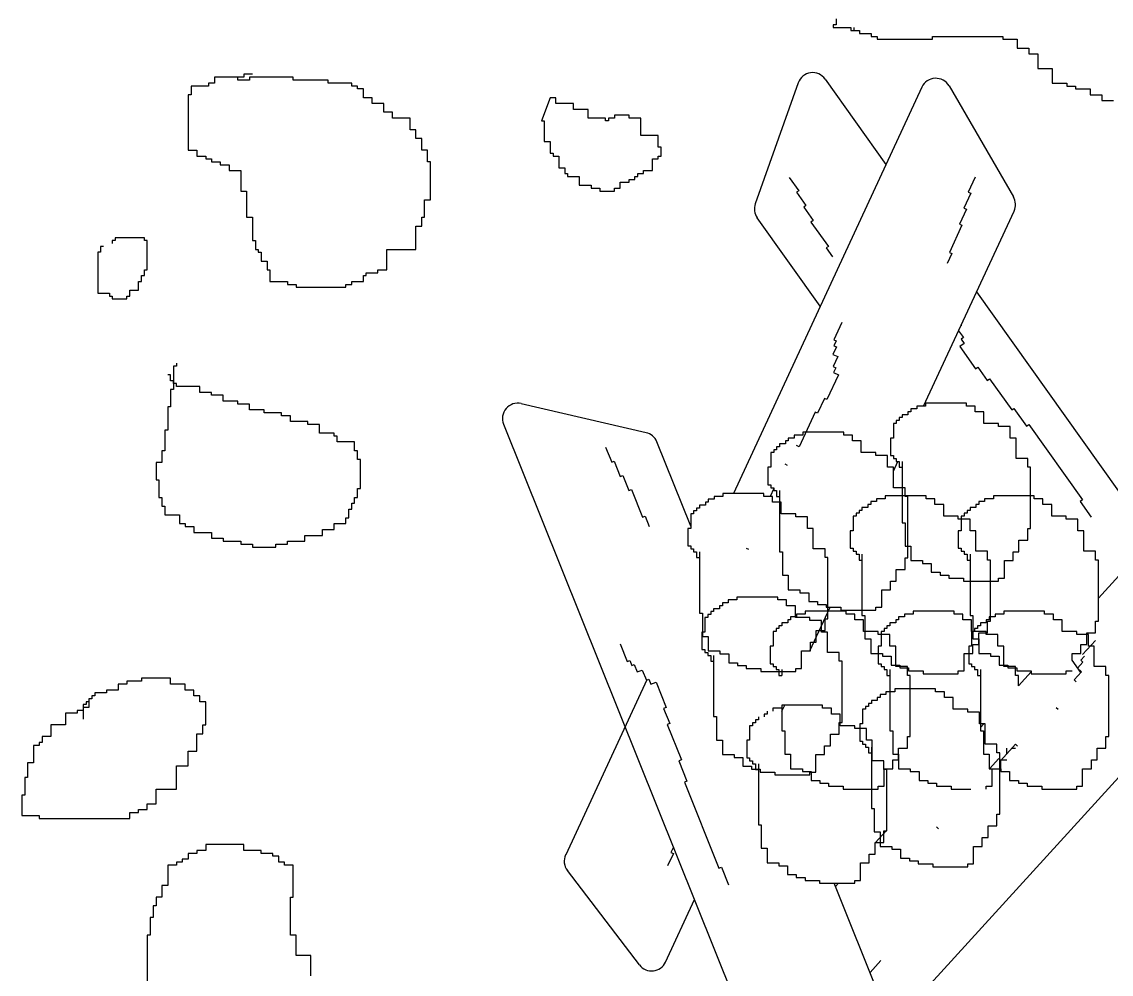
# Model space of a CAD drawing. Header units: millimetres. Extents: x 147955 to 203420, y 211875 to 264111.
# Drawn here: x 155832 to 157500, y 257055 to 258513 of the extents above; entities that cross this region are included whole.
import ezdxf

# ---------------------------------------------------------------- set-up
doc = ezdxf.new("R2010")
doc.units = ezdxf.units.MM

# ---------------------------------------------------------------- blocks, each defined once
blk = doc.blocks.new('Campfire')
for p, q in [((-80.1, 234.7), (-80.1, 225.3)), ((-80.1, 225.3), (-84.8, 225.3)), ((-84.8, 225.3), (-84.8, 220.6)), ((-84.8, 220.6), (-56.6, 220.6)), ((-56.6, 220.6), (-56.6, 215.9)), ((-56.6, 215.9), (-42.5, 215.9)), ((-51.9, 220.6), (-51.9, 215.9)), ((-51.9, 215.9), (-42.5, 215.9)), ((-42.5, 215.9), (-42.5, 211.2)), ((-42.5, 215.9), (-42.5, 211.2)), ((-42.5, 211.2), (-23.7, 211.2)), ((-42.5, 211.2), (-37.8, 211.2)), ((-23.7, 211.2), (-23.7, 206.5)), ((-23.7, 206.5), (-14.3, 206.5)), ((-14.3, 206.5), (-14.3, 201.8)), ((-14.3, 201.8), (75, 201.8)), ((75, 201.8), (75, 206.5)), ((75, 206.5), (187.9, 206.5)), ((187.9, 206.5), (187.9, 201.8)), ((187.9, 201.8), (211.4, 201.8)), ((211.4, 201.8), (211.4, 187.7)), ((211.4, 187.7), (230.2, 187.7)), ((230.2, 187.7), (230.2, 178.3)), ((230.2, 178.3), (244.3, 178.3)), ((244.3, 178.3), (244.3, 154.8)), ((-1034.3, 140.7), (-1081.4, 140.7)), ((-1081.4, 140.7), (-1081.4, 131.3)), ((-1043.8, 140.7), (-1053.2, 140.7)), ((-1043.8, 136), (-1043.8, 140.7)), ((-1020.2, 145.4), (-1034.3, 145.4)), ((-1034.3, 145.4), (-1034.3, 140.7)), ((-954.4, 140.7), (-1024.9, 140.7)), ((-1024.9, 140.7), (-1024.9, 136)), ((-954.4, 136), (-954.4, 140.7)), ((244.3, 154.8), (267.8, 154.8)), ((267.8, 154.8), (267.8, 131.3)), ((-1090.8, 126.6), (-1119, 126.6)), ((-1119, 126.6), (-1119, 112.5)), ((-1081.4, 131.3), (-1090.8, 131.3)), ((-1090.8, 131.3), (-1090.8, 126.6)), ((-1024.9, 136), (-1043.8, 136)), ((-898, 136), (-954.4, 136)), ((-898, 131.3), (-898, 136)), ((-860.4, 131.3), (-898, 131.3)), ((-860.4, 126.6), (-860.4, 131.3)), ((-851, 126.6), (-860.4, 126.6)), ((-851, 121.9), (-851, 126.6)), ((57.9, 124.7), (-245.7, -529.4)), ((-141.3, 131.7), (-210.5, -62.9)), ((-98.1, 137.8), (0, 0)), ((101.5, 126.7), (205.2, -52)), ((267.8, 131.3), (291.3, 131.3)), ((291.3, 131.3), (291.3, 126.6)), ((291.3, 126.6), (305.4, 126.6)), ((305.4, 126.6), (305.4, 121.9)), ((-1119, 112.5), (-1123.7, 112.5)), ((-1123.7, 112.5), (-1123.7, 23.3)), ((-841.6, 121.9), (-851, 121.9)), ((-841.6, 107.8), (-841.6, 121.9)), ((-827.5, 107.8), (-841.6, 107.8)), ((-827.5, 98.4), (-827.5, 107.8)), ((-540.8, 107.8), (-554.9, 70.3)), ((-531.4, 107.8), (-540.8, 107.8)), ((-531.4, 98.4), (-531.4, 107.8)), ((305.4, 121.9), (328.9, 121.9)), ((328.9, 121.9), (328.9, 112.5)), ((328.9, 112.5), (347.7, 112.5)), ((347.7, 112.5), (347.7, 103.1)), ((-808.7, 98.4), (-827.5, 98.4)), ((-808.7, 84.3), (-808.7, 98.4)), ((-503.2, 98.4), (-531.4, 98.4)), ((-503.2, 89), (-503.2, 98.4)), ((-479.7, 89), (-503.2, 89)), ((-479.7, 75), (-479.7, 89)), ((347.7, 103.1), (366.5, 103.1)), ((-794.6, 84.3), (-808.7, 84.3)), ((-794.6, 75), (-794.6, 84.3)), ((-766.4, 75), (-794.6, 75)), ((-766.4, 56.2), (-766.4, 75)), ((-554.9, 70.3), (-550.2, 70.3)), ((-550.2, 70.3), (-550.2, 37.4)), ((-451.5, 75), (-479.7, 75)), ((-451.5, 70.3), (-451.5, 75)), ((-446.8, 70.3), (-451.5, 70.3)), ((-437.4, 75), (-446.8, 75)), ((-446.8, 75), (-446.8, 70.3)), ((-413.8, 79.7), (-437.4, 79.7)), ((-437.4, 79.7), (-437.4, 75)), ((-413.8, 75), (-413.8, 79.7)), ((-395, 75), (-413.8, 75)), ((-395, 46.8), (-395, 75)), ((-757, 56.2), (-766.4, 56.2)), ((-757, 42.1), (-757, 56.2)), ((-747.6, 42.1), (-757, 42.1)), ((-747.6, 23.3), (-747.6, 42.1)), ((-550.2, 37.4), (-540.8, 37.4)), ((-540.8, 37.4), (-540.8, 18.6)), ((-366.8, 46.8), (-395, 46.8)), ((-366.8, 28), (-366.8, 46.8)), ((-1123.7, 23.3), (-1109.6, 23.3)), ((-1109.6, 23.3), (-1109.6, 13.9)), ((-738.2, 23.3), (-747.6, 23.3)), ((-738.2, 4.5), (-738.2, 23.3)), ((-540.8, 18.6), (-536.1, 18.6)), ((-536.1, 18.6), (-536.1, 13.9)), ((-362.1, 28), (-366.8, 28)), ((-362.1, 13.9), (-362.1, 28)), ((-1109.6, 13.9), (-1095.5, 13.9)), ((-1095.5, 13.9), (-1095.5, 9.2)), ((-1095.5, 9.2), (-1086.1, 9.2)), ((-1086.1, 9.2), (-1086.1, 4.5)), ((-1086.1, 4.5), (-1072, 4.5)), ((-1072, 4.5), (-1072, -0.2)), ((-733.5, 4.5), (-738.2, 4.5)), ((-733.5, -56.6), (-733.5, 4.5)), ((-536.1, 13.9), (-526.7, 13.9)), ((-526.7, 13.9), (-526.7, -4.9)), ((-376.2, -9.6), (-376.2, 9.2)), ((-376.2, 9.2), (-366.8, 9.2)), ((-366.8, 9.2), (-366.8, 13.9)), ((-366.8, 13.9), (-362.1, 13.9)), ((-1072, -0.2), (-1057.9, -0.2)), ((-1057.9, -0.2), (-1057.9, -9.6)), ((-1057.9, -9.6), (-1039, -9.6)), ((-1039, -9.6), (-1039, -42.5)), ((-526.7, -4.9), (-517.3, -4.9)), ((-517.3, -4.9), (-517.3, -14.3)), ((-517.3, -14.3), (-512.6, -14.3)), ((-512.6, -14.3), (-512.6, -19)), ((-399.7, -19), (-399.7, -14.3)), ((-399.7, -14.3), (-390.3, -14.3)), ((-390.3, -14.3), (-390.3, -9.6)), ((-390.3, -9.6), (-376.2, -9.6)), ((-512.6, -19), (-493.8, -19)), ((-493.8, -19), (-493.8, -33.1)), ((-493.8, -33.1), (-475, -33.1)), ((-475, -33.1), (-475, -37.8)), ((-428, -37.8), (-428, -28.4)), ((-428, -28.4), (-413.8, -28.4)), ((-413.8, -28.4), (-413.8, -23.7)), ((-413.8, -23.7), (-404.4, -23.7)), ((-404.4, -23.7), (-404.4, -19)), ((-404.4, -19), (-399.7, -19)), ((-155.8, -20.5), (-140.6, -42)), ((143.6, -20.3), (132.6, -44.2)), ((-1039, -42.5), (-1029.6, -42.5)), ((-1029.6, -42.5), (-1029.6, -84.8)), ((-475, -37.8), (-460.9, -37.8)), ((-460.9, -37.8), (-460.9, -42.5)), ((-460.9, -42.5), (-437.4, -42.5)), ((-437.4, -42.5), (-437.4, -37.8)), ((-437.4, -37.8), (-428, -37.8)), ((-140.6, -42), (-144.1, -44.5)), ((-144.1, -44.5), (-128.9, -65.9)), ((136.5, -46), (125.5, -69.9)), ((132.6, -44.2), (136.5, -46)), ((-742.9, -84.8), (-742.9, -56.6)), ((-742.9, -56.6), (-733.5, -56.6)), ((-128.9, -65.9), (-132.5, -68.5)), ((-132.5, -68.5), (-117.2, -89.9)), ((125.5, -69.9), (129.4, -71.7)), ((-1029.6, -84.8), (-1020.2, -84.8)), ((-1020.2, -84.8), (-1020.2, -122.3)), ((-747.6, -98.9), (-747.6, -84.8)), ((-747.6, -84.8), (-742.9, -84.8)), ((-105.8, -228.1), (-207.4, -85.4)), ((60.6, -388.6), (206.2, -74.7)), ((129.4, -71.7), (118.4, -95.6)), ((-757, -136.4), (-757, -98.9)), ((-757, -98.9), (-747.6, -98.9)), ((-117.2, -89.9), (-120.8, -92.4)), ((-120.8, -92.4), (-92.8, -131.7)), ((122.3, -97.4), (102.1, -141.2)), ((118.4, -95.6), (122.3, -97.4)), ((-1241.2, -122.3), (-1245.9, -122.3)), ((-1245.9, -122.3), (-1245.9, -127)), ((-1194.2, -117.6), (-1241.2, -117.6)), ((-1241.2, -117.6), (-1241.2, -122.3)), ((-1194.2, -122.3), (-1194.2, -117.6)), ((-1189.5, -122.3), (-1194.2, -122.3)), ((-1189.5, -169.3), (-1189.5, -122.3)), ((-1020.2, -122.3), (-1015.5, -122.3)), ((-1015.5, -122.3), (-1015.5, -136.4)), ((-1260, -131.7), (-1264.7, -131.7)), ((-1264.7, -131.7), (-1264.7, -141.1)), ((-1015.5, -136.4), (-1010.8, -136.4)), ((-1010.8, -136.4), (-1010.8, -141.1)), ((-804, -169.3), (-804, -136.4)), ((-804, -136.4), (-757, -136.4)), ((-92.8, -131.7), (-96.4, -134.2)), ((-96.4, -134.2), (-86.2, -148.5)), ((-1264.7, -141.1), (-1269.4, -141.1)), ((-1269.4, -141.1), (-1269.4, -206.9)), ((-1010.8, -141.1), (-1006.1, -141.1)), ((-1006.1, -141.1), (-1006.1, -155.2)), ((-1006.1, -155.2), (-996.7, -155.2)), ((-996.7, -155.2), (-996.7, -169.3)), ((106, -143), (98.6, -158.9)), ((102.1, -141.2), (106, -143)), ((-1194.2, -178.7), (-1194.2, -169.3)), ((-1194.2, -169.3), (-1189.5, -169.3)), ((-996.7, -169.3), (-992, -169.3)), ((-992, -169.3), (-992, -188.1)), ((-836.9, -178.7), (-836.9, -174)), ((-836.9, -174), (-818.1, -174)), ((-818.1, -174), (-818.1, -169.3)), ((-818.1, -169.3), (-804, -169.3)), ((-1203.6, -202.2), (-1203.6, -188.1)), ((-1203.6, -188.1), (-1198.9, -188.1)), ((-1198.9, -188.1), (-1198.9, -178.7)), ((-1198.9, -178.7), (-1194.2, -178.7)), ((-992, -188.1), (-963.8, -188.1)), ((-963.8, -188.1), (-963.8, -192.8)), ((-963.8, -192.8), (-949.7, -192.8)), ((-949.7, -192.8), (-949.7, -197.5)), ((-869.8, -197.5), (-869.8, -192.8)), ((-869.8, -192.8), (-860.4, -192.8)), ((-860.4, -192.8), (-860.4, -188.1)), ((-860.4, -188.1), (-841.6, -188.1)), ((-841.6, -188.1), (-841.6, -178.7)), ((-841.6, -178.7), (-836.9, -178.7)), ((-1269.4, -206.9), (-1250.6, -206.9)), ((-1250.6, -206.9), (-1250.6, -211.6)), ((-1217.7, -211.6), (-1217.7, -202.2)), ((-1217.7, -202.2), (-1203.6, -202.2)), ((-949.7, -197.5), (-869.8, -197.5)), ((145.8, -204.8), (429, -602.5)), ((-1250.6, -211.6), (-1245.9, -211.6)), ((-1245.9, -211.6), (-1245.9, -216.3)), ((-1245.9, -216.3), (-1222.4, -216.3)), ((-1222.4, -216.3), (-1222.4, -211.6)), ((-1222.4, -211.6), (-1217.7, -211.6)), ((-71.2, -254), (-84.1, -281.9)), ((121.6, -258.9), (120.3, -259.7)), ((121.1, -258.2), (121.6, -258.9)), ((116.8, -267.3), (124.6, -278.2)), ((124.6, -278.2), (121, -280.8)), ((-79.9, -293.5), (-85.4, -305.4)), ((-84.1, -281.9), (-80.2, -283.7)), ((-80.2, -283.7), (-83.9, -291.7)), ((-83.9, -291.7), (-79.9, -293.5)), ((126.1, -287.9), (119, -293)), ((119, -293), (144.4, -328.7)), ((121, -280.8), (126.1, -287.9)), ((-85.4, -305.4), (-77.5, -309.1)), ((-77.5, -309.1), (-84.8, -325)), ((-1142.5, -324.3), (-1147.2, -324.3)), ((-1147.2, -324.3), (-1147.2, -361.9)), ((-1142.5, -319.6), (-1142.5, -324.3)), ((-84.8, -325), (-80.9, -326.9)), ((-80.9, -326.9), (-84.5, -334.8)), ((144.4, -328.7), (148, -326.2)), ((148, -326.2), (163.2, -347.6)), ((-1151.9, -338.4), (-1156.6, -338.4)), ((-1151.9, -347.8), (-1151.9, -338.4)), ((-1147.2, -347.8), (-1151.9, -347.8)), ((-1147.2, -352.5), (-1147.2, -347.8)), ((-76.6, -338.5), (-95, -378.3)), ((-84.5, -334.8), (-76.6, -338.5)), ((163.2, -347.6), (166.8, -345)), ((166.8, -345), (202.4, -395)), ((-1147.2, -361.9), (-1151.9, -361.9)), ((-1151.9, -361.9), (-1151.9, -390.1)), ((-1142.5, -352.5), (-1147.2, -352.5)), ((-1142.5, -357.2), (-1142.5, -352.5)), ((-1104.9, -357.2), (-1142.5, -357.2)), ((-1104.9, -366.6), (-1104.9, -357.2)), ((-1086.1, -366.6), (-1104.9, -366.6)), ((-1086.1, -371.3), (-1086.1, -366.6)), ((-1067.3, -371.3), (-1086.1, -371.3)), ((-1067.3, -380.7), (-1067.3, -371.3)), ((-1043.8, -380.7), (-1067.3, -380.7)), ((-1043.8, -385.4), (-1043.8, -380.7)), ((-1024.9, -385.4), (-1043.8, -385.4)), ((-1024.9, -394.8), (-1024.9, -385.4)), ((-587.5, -384.7), (-386.2, -431.5)), ((-99, -376.4), (-110.1, -400.3)), ((-95, -378.3), (-99, -376.4)), ((129.5, -383.9), (63.6, -383.9)), ((63.6, -383.9), (63.6, -388.6)), ((129.5, -388.6), (129.5, -383.9)), ((-1151.9, -390.1), (-1156.6, -390.1)), ((-1156.6, -390.1), (-1156.6, -427.7)), ((-1001.4, -394.8), (-1024.9, -394.8)), ((-1001.4, -399.5), (-1001.4, -394.8)), ((-973.2, -399.5), (-1001.4, -399.5)), ((-973.2, -404.2), (-973.2, -399.5)), ((-114.1, -398.4), (-139.9, -454.1)), ((-110.1, -400.3), (-114.1, -398.4)), ((35.4, -402.6), (26, -402.6)), ((26, -402.6), (26, -407.3)), ((40.1, -397.9), (35.4, -397.9)), ((35.4, -397.9), (35.4, -402.6)), ((49.5, -393.2), (40.1, -393.2)), ((40.1, -393.2), (40.1, -397.9)), ((63.6, -388.6), (49.5, -388.6)), ((49.5, -388.6), (49.5, -393.2)), ((143.6, -388.6), (129.5, -388.6)), ((143.6, -397.9), (143.6, -388.6)), ((157.7, -397.9), (143.6, -397.9)), ((157.7, -416.7), (157.7, -397.9)), ((202.4, -395), (206, -392.5)), ((206, -392.5), (226.3, -421)), ((-959.1, -404.2), (-973.2, -404.2)), ((-959.1, -413.6), (-959.1, -404.2)), ((-930.9, -413.6), (-959.1, -413.6)), ((-930.9, -418.3), (-930.9, -413.6)), ((-912.1, -418.3), (-930.9, -418.3)), ((-912.1, -432.4), (-912.1, -418.3)), ((-615.9, -417.9), (-107.9, -1682.3)), ((16.6, -416.7), (11.9, -416.7)), ((11.9, -416.7), (11.9, -440.2)), ((21.3, -412), (16.6, -412)), ((16.6, -412), (16.6, -416.7)), ((26, -407.3), (21.3, -407.3)), ((21.3, -407.3), (21.3, -412)), ((181.2, -416.7), (157.7, -416.7)), ((181.2, -421.4), (181.2, -416.7)), ((226.3, -421), (229.9, -418.5)), ((229.9, -418.5), (316.3, -539.9)), ((-1156.6, -427.7), (-1161.3, -427.7)), ((-1161.3, -427.7), (-1161.3, -460.6)), ((-888.6, -432.4), (-912.1, -432.4)), ((-888.6, -437.1), (-888.6, -432.4)), ((-883.9, -437.1), (-888.6, -437.1)), ((-883.9, -446.5), (-883.9, -437.1)), ((-133.8, -435.5), (-147.9, -435.5)), ((-147.9, -435.5), (-147.9, -440.2)), ((-68, -430.8), (-133.8, -430.8)), ((-133.8, -430.8), (-133.8, -435.5)), ((-68, -435.5), (-68, -430.8)), ((-53.9, -435.5), (-68, -435.5)), ((-53.9, -444.9), (-53.9, -435.5)), ((200, -421.4), (181.2, -421.4)), ((200, -440.2), (200, -421.4)), ((-855.7, -446.5), (-883.9, -446.5)), ((-855.7, -460.6), (-855.7, -446.5)), ((-451.5, -454.7), (-441.7, -479.1)), ((-314.4, -582.1), (-369, -446.3)), ((-171.4, -454.3), (-176.1, -454.3)), ((-176.1, -454.3), (-176.1, -459)), ((-162, -449.6), (-171.4, -449.6)), ((-171.4, -449.6), (-171.4, -454.3)), ((-157.3, -444.9), (-162, -444.9)), ((-162, -444.9), (-162, -449.6)), ((-147.9, -440.2), (-157.3, -440.2)), ((-157.3, -440.2), (-157.3, -444.9)), ((-139.9, -454.1), (-143.9, -452.3)), ((-39.8, -444.9), (-53.9, -444.9)), ((-39.8, -463.7), (-39.8, -444.9)), ((11.9, -440.2), (7.2, -440.2)), ((7.2, -440.2), (7.2, -468.4)), ((209.4, -440.2), (200, -440.2)), ((209.4, -473.1), (209.4, -440.2)), ((574.1, -443.4), (342.1, -697.7)), ((-1161.3, -460.6), (-1166, -460.6)), ((-1166, -460.6), (-1166, -479.4)), ((-851, -460.6), (-855.7, -460.6)), ((-851, -474.7), (-851, -460.6)), ((-180.8, -463.7), (-185.5, -463.7)), ((-185.5, -463.7), (-185.5, -487.2)), ((-176.1, -459), (-180.8, -459)), ((-180.8, -459), (-180.8, -463.7)), ((-16.3, -463.7), (-39.8, -463.7)), ((-16.3, -468.4), (-16.3, -463.7)), ((2.5, -468.4), (-16.3, -468.4)), ((2.5, -487.2), (2.5, -468.4)), ((7.2, -468.4), (11.9, -468.4)), ((11.9, -468.4), (11.9, -473.1)), ((11.9, -473.1), (16.6, -473.1)), ((16.6, -473.1), (16.6, -477.8)), ((228.2, -473.1), (209.4, -473.1)), ((228.2, -487.2), (228.2, -473.1)), ((-1166, -479.4), (-1175.4, -479.4)), ((-1175.4, -479.4), (-1175.4, -507.5)), ((-846.3, -474.7), (-851, -474.7)), ((-846.3, -521.6), (-846.3, -474.7)), ((-441.7, -479.1), (-437.6, -477.4)), ((-437.6, -477.4), (-427.8, -501.9)), ((-185.5, -487.2), (-190.2, -487.2)), ((-190.2, -487.2), (-190.2, -515.4)), ((-158.6, -484.1), (-162.6, -482.2)), ((11.9, -487.2), (2.5, -487.2)), ((11.9, -493.3), (19.1, -477.8)), ((11.9, -520.1), (11.9, -487.2)), ((16.6, -477.8), (21.3, -477.8)), ((21.3, -477.8), (21.3, -487.2)), ((21.3, -487.2), (26, -487.2)), ((26, -477.8), (26, -576.5)), ((232.9, -487.2), (228.2, -487.2)), ((232.9, -585.8), (232.9, -487.2)), ((-1175.4, -507.5), (-1170.7, -507.5)), ((-1170.7, -507.5), (-1170.7, -535.7)), ((-427.8, -501.9), (-423.7, -500.2)), ((-423.7, -500.2), (-413.9, -524.6)), ((-851, -535.7), (-851, -521.6)), ((-851, -521.6), (-846.3, -521.6)), ((-413.9, -524.6), (-409.8, -523)), ((-409.8, -523), (-391.9, -567.7)), ((-190.2, -515.4), (-185.5, -515.4)), ((-180.8, -521.4), (-186.7, -534.1)), ((-185.5, -515.4), (-185.5, -520.1)), ((-185.5, -520.1), (-180.8, -520.1)), ((-180.8, -520.1), (-180.8, -524.8)), ((-180.8, -524.8), (-176.1, -524.8)), ((-176.1, -524.8), (-176.1, -534.2)), ((-171.4, -524.8), (-171.4, -623.4)), ((30.7, -520.1), (11.9, -520.1)), ((30.7, -534.2), (30.7, -520.1)), ((-1170.7, -535.7), (-1166, -535.7)), ((-1166, -535.7), (-1166, -549.8)), ((-855.7, -545.1), (-855.7, -535.7)), ((-855.7, -535.7), (-851, -535.7)), ((-286.2, -543.4), (-290.9, -543.4)), ((-290.9, -543.4), (-290.9, -548.1)), ((-276.8, -538.8), (-286.2, -538.8)), ((-286.2, -538.8), (-286.2, -543.4)), ((-262.7, -534.1), (-276.8, -534.1)), ((-276.8, -534.1), (-276.8, -538.8)), ((-196.9, -529.4), (-262.7, -529.4)), ((-262.7, -529.4), (-262.7, -534.1)), ((-196.9, -534.1), (-196.9, -529.4)), ((-182.8, -534.1), (-196.9, -534.1)), ((-182.8, -543.4), (-182.8, -534.1)), ((-168.7, -543.4), (-182.8, -543.4)), ((-176.1, -534.2), (-171.4, -534.2)), ((-168.7, -562.2), (-168.7, -543.4)), ((-15.2, -542.5), (-24.6, -542.5)), ((-24.6, -542.5), (-24.6, -547.2)), ((-1.1, -537.8), (-15.2, -537.8)), ((-15.2, -537.8), (-15.2, -542.5)), ((64.7, -533.1), (-1.1, -533.1)), ((-1.1, -533.1), (-1.1, -537.8)), ((35.4, -534.2), (30.7, -534.2)), ((35.4, -632.8), (35.4, -534.2)), ((64.7, -537.8), (64.7, -533.1)), ((78.8, -537.8), (64.7, -537.8)), ((78.8, -547.2), (78.8, -537.8)), ((158.8, -542.5), (149.4, -542.5)), ((149.4, -542.5), (149.4, -547.2)), ((172.9, -537.8), (158.8, -537.8)), ((158.8, -537.8), (158.8, -542.5)), ((238.7, -533.1), (172.9, -533.1)), ((172.9, -533.1), (172.9, -537.8)), ((238.7, -537.8), (238.7, -533.1)), ((252.8, -537.8), (238.7, -537.8)), ((252.8, -547.2), (252.8, -537.8)), ((316.3, -539.9), (312.7, -542.4)), ((312.7, -542.4), (330.5, -567.4)), ((-1166, -549.8), (-1161.3, -549.8)), ((-1161.3, -549.8), (-1161.3, -563.9)), ((-865.1, -568.6), (-865.1, -554.5)), ((-865.1, -554.5), (-860.4, -554.5)), ((-860.4, -554.5), (-860.4, -545.1)), ((-860.4, -545.1), (-855.7, -545.1)), ((-305, -557.5), (-309.7, -557.5)), ((-309.7, -557.5), (-309.7, -562.2)), ((-300.3, -552.8), (-305, -552.8)), ((-305, -552.8), (-305, -557.5)), ((-290.9, -548.1), (-300.3, -548.1)), ((-300.3, -548.1), (-300.3, -552.8)), ((-43.4, -561.3), (-48.1, -561.3)), ((-48.1, -561.3), (-48.1, -566)), ((-38.7, -556.6), (-43.4, -556.6)), ((-43.4, -556.6), (-43.4, -561.3)), ((-29.3, -551.9), (-38.7, -551.9)), ((-38.7, -551.9), (-38.7, -556.6)), ((-24.6, -547.2), (-29.3, -547.2)), ((-29.3, -547.2), (-29.3, -551.9)), ((92.9, -547.2), (78.8, -547.2)), ((92.9, -566), (92.9, -547.2)), ((130.6, -561.3), (125.9, -561.3)), ((125.9, -561.3), (125.9, -566)), ((135.3, -556.6), (130.6, -556.6)), ((130.6, -556.6), (130.6, -561.3)), ((144.7, -551.9), (135.3, -551.9)), ((135.3, -551.9), (135.3, -556.6)), ((149.4, -547.2), (144.7, -547.2)), ((144.7, -547.2), (144.7, -551.9)), ((266.9, -547.2), (252.8, -547.2)), ((266.9, -566), (266.9, -547.2)), ((-1161.3, -563.9), (-1137.8, -563.9)), ((-1137.8, -563.9), (-1137.8, -578)), ((-1137.8, -578), (-1128.4, -578)), ((-1128.4, -578), (-1128.4, -582.7)), ((-888.6, -587.4), (-888.6, -578)), ((-888.6, -578), (-869.8, -578)), ((-869.8, -578), (-869.8, -568.6)), ((-869.8, -568.6), (-865.1, -568.6)), ((-391.9, -567.7), (-387.8, -566.1)), ((-387.8, -566.1), (-381.3, -582.4)), ((-309.7, -562.2), (-314.4, -562.2)), ((-314.4, -562.2), (-314.4, -585.7)), ((-145.2, -562.2), (-168.7, -562.2)), ((-145.2, -566.9), (-145.2, -562.2)), ((-126.4, -566.9), (-145.2, -566.9)), ((-126.4, -585.7), (-126.4, -566.9)), ((-48.1, -566), (-52.8, -566)), ((-52.8, -566), (-52.8, -589.5)), ((26, -576.5), (30.7, -576.5)), ((30.7, -576.5), (30.7, -614)), ((116.5, -566), (92.9, -566)), ((116.5, -570.7), (116.5, -566)), ((135.3, -570.7), (116.5, -570.7)), ((125.9, -566), (121.2, -566)), ((121.2, -566), (121.2, -589.5)), ((135.3, -589.5), (135.3, -570.7)), ((290.4, -566), (266.9, -566)), ((290.4, -570.7), (290.4, -566)), ((309.2, -570.7), (290.4, -570.7)), ((309.2, -589.5), (309.2, -570.7)), ((-1128.4, -582.7), (-1114.3, -582.7)), ((-1114.3, -582.7), (-1114.3, -592.1)), ((-1114.3, -592.1), (-1086.1, -592.1)), ((-1086.1, -592.1), (-1086.1, -601.5)), ((-907.4, -596.8), (-907.4, -587.4)), ((-907.4, -587.4), (-888.6, -587.4)), ((-314.4, -585.7), (-319.1, -585.7)), ((-319.1, -585.7), (-319.1, -613.9)), ((-117, -585.7), (-126.4, -585.7)), ((-117, -618.6), (-117, -585.7)), ((-52.8, -589.5), (-57.5, -589.5)), ((-57.5, -589.5), (-57.5, -617.7)), ((121.2, -589.5), (116.5, -589.5)), ((116.5, -589.5), (116.5, -617.7)), ((144.7, -589.5), (135.3, -589.5)), ((144.7, -622.4), (144.7, -589.5)), ((228.2, -604.6), (228.2, -585.8)), ((228.2, -585.8), (232.9, -585.8)), ((318.6, -589.5), (309.2, -589.5)), ((318.6, -622.4), (318.6, -589.5)), ((-1086.1, -601.5), (-1067.3, -601.5)), ((-1067.3, -601.5), (-1067.3, -606.2)), ((-1067.3, -606.2), (-1039, -606.2)), ((-1039, -606.2), (-1039, -610.9)), ((-1039, -610.9), (-1020.2, -610.9)), ((-1020.2, -610.9), (-1020.2, -615.6)), ((-982.6, -615.6), (-982.6, -610.9)), ((-982.6, -610.9), (-963.8, -610.9)), ((-963.8, -610.9), (-963.8, -606.2)), ((-963.8, -606.2), (-935.6, -606.2)), ((-935.6, -606.2), (-935.6, -596.8)), ((-935.6, -596.8), (-907.4, -596.8)), ((-319.1, -613.9), (-314.4, -613.9)), ((-314.4, -613.9), (-314.4, -618.6)), ((214.1, -623.4), (214.1, -604.6)), ((214.1, -604.6), (228.2, -604.6)), ((-1020.2, -615.6), (-982.6, -615.6)), ((-314.4, -618.6), (-309.7, -618.6)), ((-309.7, -618.6), (-309.7, -623.3)), ((-309.7, -623.3), (-305, -623.3)), ((-305, -623.3), (-305, -632.7)), ((-300.3, -623.3), (-300.3, -722)), ((-225.4, -617.4), (-221.4, -619.2)), ((-171.4, -623.4), (-166.7, -623.4)), ((-166.7, -623.4), (-166.7, -661)), ((-98.2, -618.6), (-117, -618.6)), ((-98.2, -632.7), (-98.2, -618.6)), ((-57.5, -617.7), (-52.8, -617.7)), ((-52.8, -617.7), (-52.8, -622.4)), ((-52.8, -622.4), (-48.1, -622.4)), ((-48.1, -622.4), (-48.1, -627.1)), ((-48.1, -627.1), (-43.4, -627.1)), ((-43.4, -627.1), (-43.4, -636.5)), ((-38.7, -627.1), (-38.7, -725.7)), ((30.7, -614), (40.1, -614)), ((40.1, -614), (40.1, -637.5)), ((116.5, -617.7), (121.2, -617.7)), ((121.2, -617.7), (121.2, -622.4)), ((121.2, -622.4), (125.9, -622.4)), ((125.9, -622.4), (125.9, -627.1)), ((125.9, -627.1), (130.6, -627.1)), ((130.6, -627.1), (130.6, -636.5)), ((135.3, -627.1), (135.3, -725.7)), ((163.5, -622.4), (144.7, -622.4)), ((163.5, -636.5), (163.5, -622.4)), ((204.7, -637.5), (204.7, -623.4)), ((204.7, -623.4), (214.1, -623.4)), ((337.4, -622.4), (318.6, -622.4)), ((337.4, -636.5), (337.4, -622.4)), ((-305, -632.7), (-300.3, -632.7)), ((-93.5, -632.7), (-98.2, -632.7)), ((-93.5, -731.4), (-93.5, -632.7)), ((-43.4, -636.5), (-38.7, -636.5)), ((30.7, -651.6), (30.7, -632.8)), ((30.7, -632.8), (35.4, -632.8)), ((40.1, -637.5), (58.9, -637.5)), ((58.9, -637.5), (58.9, -642.2)), ((58.9, -642.2), (73, -642.2)), ((73, -642.2), (73, -656.3)), ((130.6, -636.5), (135.3, -636.5)), ((168.2, -636.5), (163.5, -636.5)), ((168.2, -735.1), (168.2, -636.5)), ((190.6, -665.7), (190.6, -637.5)), ((190.6, -637.5), (204.7, -637.5)), ((342.1, -636.5), (337.4, -636.5)), ((342.1, -735.1), (342.1, -636.5)), ((-166.7, -661), (-157.3, -661)), ((-157.3, -661), (-157.3, -684.5)), ((16.6, -670.4), (16.6, -651.6)), ((16.6, -651.6), (30.7, -651.6)), ((73, -656.3), (87.1, -656.3)), ((87.1, -656.3), (87.1, -661)), ((87.1, -661), (101.3, -661)), ((101.3, -661), (101.3, -665.7)), ((101.3, -665.7), (124.8, -665.7)), ((124.8, -665.7), (124.8, -670.4)), ((181.2, -670.4), (181.2, -665.7)), ((181.2, -665.7), (190.6, -665.7)), ((7.2, -684.5), (7.2, -670.4)), ((7.2, -670.4), (16.6, -670.4)), ((9, -1387.1), (655.7, -678.1)), ((124.8, -670.4), (181.2, -670.4)), ((-240, -700.8), (-254.1, -700.8)), ((-254.1, -700.8), (-254.1, -705.5)), ((-174.2, -696.1), (-240, -696.1)), ((-240, -696.1), (-240, -700.8)), ((-174.2, -700.8), (-174.2, -696.1)), ((-160.1, -700.8), (-174.2, -700.8)), ((-160.1, -710.2), (-160.1, -700.8)), ((-157.3, -684.5), (-138.5, -684.5)), ((-138.5, -684.5), (-138.5, -689.2)), ((-138.5, -689.2), (-124.4, -689.2)), ((-124.4, -689.2), (-124.4, -703.3)), ((-6.9, -712.7), (-6.9, -684.5)), ((-6.9, -684.5), (7.2, -684.5)), ((-268.2, -714.9), (-277.6, -714.9)), ((-277.6, -714.9), (-277.6, -719.6)), ((-263.5, -710.2), (-268.2, -710.2)), ((-268.2, -710.2), (-268.2, -714.9)), ((-254.1, -705.5), (-263.5, -705.5)), ((-263.5, -705.5), (-263.5, -710.2)), ((-145.9, -710.2), (-160.1, -710.2)), ((-145.9, -729), (-145.9, -710.2)), ((-64.2, -718.8), (-130, -718.8)), ((-130, -718.8), (-130, -723.5)), ((-124.4, -703.3), (-110.3, -703.3)), ((-122.5, -783), (-89.9, -712.7)), ((-110.3, -703.3), (-110.3, -708)), ((-110.3, -708), (-96.2, -708)), ((-96.2, -708), (-96.2, -712.7)), ((-96.2, -712.7), (-72.7, -712.7)), ((-72.7, -712.7), (-72.7, -717.4)), ((-72.7, -717.4), (-16.3, -717.4)), ((-64.2, -723.5), (-64.2, -718.8)), ((-16.3, -717.4), (-16.3, -712.7)), ((-16.3, -712.7), (-6.9, -712.7)), ((109.7, -718.8), (43.9, -718.8)), ((43.9, -718.8), (43.9, -723.5)), ((109.7, -723.5), (109.7, -718.8)), ((255.5, -718.8), (189.7, -718.8)), ((189.7, -718.8), (189.7, -723.5)), ((255.5, -723.5), (255.5, -718.8)), ((-300.3, -722), (-295.6, -722)), ((-295.6, -722), (-295.6, -759.5)), ((-287, -729), (-291.7, -729)), ((-291.7, -729), (-291.7, -752.5)), ((-282.3, -724.3), (-287, -724.3)), ((-287, -724.3), (-287, -729)), ((-277.6, -719.6), (-282.3, -719.6)), ((-282.3, -719.6), (-282.3, -724.3)), ((-153.5, -732.9), (-158.2, -732.9)), ((-158.2, -732.9), (-158.2, -737.6)), ((-144.1, -728.2), (-153.5, -728.2)), ((-153.5, -728.2), (-153.5, -732.9)), ((-122.4, -729), (-145.9, -729)), ((-130, -723.5), (-144.1, -723.5)), ((-144.1, -723.5), (-144.1, -728.2)), ((-122.4, -733.7), (-122.4, -729)), ((-103.6, -733.7), (-122.4, -733.7)), ((-103.6, -752.5), (-103.6, -733.7)), ((-98.2, -750.1), (-98.2, -731.4)), ((-98.2, -731.4), (-93.5, -731.4)), ((-50.1, -723.5), (-64.2, -723.5)), ((-50.1, -732.9), (-50.1, -723.5)), ((-36, -732.9), (-50.1, -732.9)), ((-38.7, -725.7), (-34, -725.7)), ((-36, -751.7), (-36, -732.9)), ((-34, -725.7), (-34, -763.3)), ((20.4, -732.9), (15.7, -732.9)), ((15.7, -732.9), (15.7, -737.6)), ((29.8, -728.2), (20.4, -728.2)), ((20.4, -728.2), (20.4, -732.9)), ((43.9, -723.5), (29.8, -723.5)), ((29.8, -723.5), (29.8, -728.2)), ((123.8, -723.5), (109.7, -723.5)), ((123.8, -732.9), (123.8, -723.5)), ((137.9, -732.9), (123.8, -732.9)), ((135.3, -725.7), (140, -725.7)), ((137.9, -751.7), (137.9, -732.9)), ((140, -725.7), (140, -763.3)), ((166.2, -732.9), (161.5, -732.9)), ((161.5, -732.9), (161.5, -737.6)), ((163.5, -753.9), (163.5, -735.1)), ((163.5, -735.1), (168.2, -735.1)), ((175.6, -728.2), (166.2, -728.2)), ((166.2, -728.2), (166.2, -732.9)), ((189.7, -723.5), (175.6, -723.5)), ((175.6, -723.5), (175.6, -728.2)), ((269.6, -723.5), (255.5, -723.5)), ((269.6, -732.9), (269.6, -723.5)), ((283.7, -732.9), (269.6, -732.9)), ((283.7, -751.7), (283.7, -732.9)), ((337.4, -753.9), (337.4, -735.1)), ((337.4, -735.1), (342.1, -735.1)), ((-291.7, -752.5), (-296.4, -752.5)), ((-296.4, -752.5), (-296.4, -780.6)), ((-177, -751.7), (-181.7, -751.7)), ((-181.7, -751.7), (-181.7, -775.2)), ((-172.3, -747), (-177, -747)), ((-177, -747), (-177, -751.7)), ((-167.6, -742.3), (-172.3, -742.3)), ((-172.3, -742.3), (-172.3, -747)), ((-158.2, -737.6), (-167.6, -737.6)), ((-167.6, -737.6), (-167.6, -742.3)), ((-112.3, -768.9), (-112.3, -750.1)), ((-112.3, -750.1), (-98.2, -750.1)), ((-94.2, -752.5), (-103.6, -752.5)), ((-94.2, -785.3), (-94.2, -752.5)), ((-12.5, -751.7), (-36, -751.7)), ((-12.5, -756.4), (-12.5, -751.7)), ((-3.1, -751.7), (-7.8, -751.7)), ((-7.8, -751.7), (-7.8, -775.2)), ((1.6, -747), (-3.1, -747)), ((-3.1, -747), (-3.1, -751.7)), ((6.3, -742.3), (1.6, -742.3)), ((1.6, -742.3), (1.6, -747)), ((15.7, -737.6), (6.3, -737.6)), ((6.3, -737.6), (6.3, -742.3)), ((161.5, -751.7), (137.9, -751.7)), ((142.6, -751.7), (137.9, -751.7)), ((137.9, -751.7), (137.9, -775.2)), ((147.3, -747), (142.6, -747)), ((142.6, -747), (142.6, -751.7)), ((152, -742.3), (147.3, -742.3)), ((147.3, -742.3), (147.3, -747)), ((149.4, -772.7), (149.4, -753.9)), ((149.4, -753.9), (163.5, -753.9)), ((161.5, -737.6), (152, -737.6)), ((152, -737.6), (152, -742.3)), ((161.5, -756.4), (161.5, -751.7)), ((307.2, -751.7), (283.7, -751.7)), ((307.2, -756.4), (307.2, -751.7)), ((323.3, -772.7), (323.3, -753.9)), ((323.3, -753.9), (337.4, -753.9)), ((-428.3, -771.3), (-416.8, -799.8)), ((-295.6, -759.5), (-286.2, -759.5)), ((-286.2, -759.5), (-286.2, -783)), ((-121.7, -783), (-121.7, -768.9)), ((-121.7, -768.9), (-112.3, -768.9)), ((-34, -763.3), (-24.6, -763.3)), ((-24.6, -763.3), (-24.6, -786.8)), ((6.3, -756.4), (-12.5, -756.4)), ((6.3, -775.2), (6.3, -756.4)), ((140, -763.3), (149.4, -763.3)), ((149.4, -763.3), (149.4, -786.8)), ((180.3, -756.4), (161.5, -756.4)), ((180.3, -775.2), (180.3, -756.4)), ((326, -756.4), (307.2, -756.4)), ((337.2, -765.9), (316.6, -788.6)), ((326, -775.2), (326, -756.4)), ((-296.4, -780.6), (-291.7, -780.6)), ((-291.7, -780.6), (-291.7, -785.3)), ((-291.7, -785.3), (-287, -785.3)), ((-287, -785.3), (-287, -790)), ((-286.2, -783), (-267.4, -783)), ((-267.4, -783), (-267.4, -787.7)), ((-267.4, -787.7), (-253.3, -787.7)), ((-253.3, -787.7), (-253.3, -801.8)), ((-181.7, -775.2), (-186.4, -775.2)), ((-186.4, -775.2), (-186.4, -803.4)), ((-135.8, -811.2), (-135.8, -783)), ((-135.8, -783), (-121.7, -783)), ((-75.4, -785.3), (-94.2, -785.3)), ((-75.4, -799.4), (-75.4, -785.3)), ((-24.6, -786.8), (-5.8, -786.8)), ((-7.8, -775.2), (-12.5, -775.2)), ((-12.5, -775.2), (-12.5, -803.4)), ((-5.8, -786.8), (-5.8, -791.5)), ((15.7, -775.2), (6.3, -775.2)), ((15.7, -808.1), (15.7, -775.2)), ((125.9, -815), (125.9, -786.8)), ((125.9, -786.8), (140, -786.8)), ((137.9, -775.2), (133.2, -775.2)), ((133.2, -775.2), (133.2, -803.4)), ((140, -786.8), (140, -772.7)), ((140, -772.7), (149.4, -772.7)), ((149.4, -786.8), (168.2, -786.8)), ((168.2, -786.8), (168.2, -791.5)), ((189.7, -775.2), (180.3, -775.2)), ((189.7, -808.1), (189.7, -775.2)), ((299.8, -797.7), (299.8, -786.8)), ((299.8, -786.8), (313.9, -786.8)), ((313.9, -786.8), (313.9, -772.7)), ((313.9, -772.7), (323.3, -772.7)), ((335.4, -775.2), (326, -775.2)), ((335.4, -808.1), (335.4, -775.2)), ((-416.8, -799.8), (-412.7, -798.1)), ((-412.7, -798.1), (-409.5, -806.3)), ((-409.5, -806.3), (-405.4, -804.6)), ((-405.4, -804.6), (-400.5, -816.8)), ((-287, -790), (-282.3, -790)), ((-282.3, -790), (-282.3, -799.4)), ((-282.3, -799.4), (-277.6, -799.4)), ((-277.6, -790), (-277.6, -888.7)), ((-253.3, -801.8), (-239.2, -801.8)), ((-239.2, -801.8), (-239.2, -806.5)), ((-239.2, -806.5), (-225.1, -806.5)), ((-225.1, -806.5), (-225.1, -811.2)), ((-186.4, -803.4), (-181.7, -803.4)), ((-181.7, -803.4), (-181.7, -808.1)), ((-70.7, -799.4), (-75.4, -799.4)), ((-70.7, -898.1), (-70.7, -799.4)), ((-12.5, -803.4), (-7.8, -803.4)), ((-7.8, -803.4), (-7.8, -808.1)), ((-5.8, -791.5), (8.3, -791.5)), ((8.3, -791.5), (8.3, -805.6)), ((8.3, -805.6), (22.4, -805.6)), ((22.4, -805.6), (22.4, -810.3)), ((133.2, -803.4), (137.9, -803.4)), ((137.9, -803.4), (137.9, -808.1)), ((168.2, -791.5), (182.3, -791.5)), ((182.3, -791.5), (182.3, -805.6)), ((182.3, -805.6), (196.4, -805.6)), ((196.4, -805.6), (196.4, -810.3)), ((313.9, -817.5), (299.8, -797.7)), ((317.1, -800.9), (308.3, -810.7)), ((319.8, -791.5), (313.9, -798)), ((313.9, -798), (317.1, -800.9)), ((-400.5, -816.8), (-392.4, -813.6)), ((-392.4, -813.6), (-385.8, -829.8)), ((-225.1, -811.2), (-201.6, -811.2)), ((-201.6, -811.2), (-201.6, -815.9)), ((-201.6, -815.9), (-145.2, -815.9)), ((-181.7, -808.1), (-177, -808.1)), ((-177, -808.1), (-177, -812.8)), ((-177, -812.8), (-172.3, -812.8)), ((-172.3, -812.8), (-172.3, -822.2)), ((-172.3, -822.2), (-167.6, -822.2)), ((-167.6, -812.8), (-167.6, -822.2)), ((-145.2, -815.9), (-145.2, -811.2)), ((-145.2, -811.2), (-135.8, -811.2)), ((-7.8, -808.1), (-3.1, -808.1)), ((-3.1, -808.1), (-3.1, -812.8)), ((-3.1, -812.8), (1.6, -812.8)), ((1.6, -812.8), (1.6, -822.2)), ((1.6, -822.2), (6.3, -822.2)), ((6.3, -812.8), (6.3, -911.4)), ((34.5, -808.1), (15.7, -808.1)), ((22.4, -810.3), (36.5, -810.3)), ((34.5, -822.2), (34.5, -808.1)), ((39.2, -822.2), (34.5, -822.2)), ((36.5, -810.3), (36.5, -815)), ((36.5, -815), (60, -815)), ((39.2, -920.8), (39.2, -822.2)), ((60, -815), (60, -819.7)), ((60, -819.7), (116.5, -819.7)), ((116.5, -819.7), (116.5, -815)), ((116.5, -815), (125.9, -815)), ((137.9, -808.1), (142.6, -808.1)), ((142.6, -808.1), (142.6, -812.8)), ((142.6, -812.8), (147.3, -812.8)), ((147.3, -812.8), (147.3, -822.2)), ((147.3, -822.2), (152, -822.2)), ((152, -812.8), (152, -911.4)), ((208.5, -808.1), (189.7, -808.1)), ((196.4, -810.3), (210.5, -810.3)), ((208.5, -822.2), (208.5, -808.1)), ((213.2, -822.2), (208.5, -822.2)), ((210.5, -810.3), (210.5, -815)), ((210.5, -815), (234, -815)), ((234, -816.3), (213.2, -839.1)), ((213.2, -839.1), (213.2, -822.2)), ((234, -815), (234, -819.7)), ((234, -819.7), (290.4, -819.7)), ((290.4, -819.7), (290.4, -815)), ((290.4, -815), (299.8, -815)), ((314.8, -816.6), (302.9, -829.5)), ((308.3, -810.7), (314.8, -816.6)), ((354.2, -808.1), (335.4, -808.1)), ((354.2, -822.2), (354.2, -808.1)), ((358.9, -822.2), (354.2, -822.2)), ((358.9, -920.8), (358.9, -822.2)), ((-1222.4, -836.4), (-1236.5, -836.4)), ((-1236.5, -836.4), (-1236.5, -845.8)), ((-1198.9, -831.7), (-1222.4, -831.7)), ((-1222.4, -831.7), (-1222.4, -836.4)), ((-1151.9, -827), (-1198.9, -827)), ((-1198.9, -827), (-1198.9, -831.7)), ((-1151.9, -836.4), (-1151.9, -827)), ((-1128.4, -836.4), (-1151.9, -836.4)), ((-1128.4, -845.8), (-1128.4, -836.4)), ((-385, -829.5), (-515.8, -1111.3)), ((-385.8, -829.8), (-381.8, -828.2)), ((-381.8, -828.2), (-378.5, -836.3)), ((-378.5, -836.3), (-370.3, -833.1)), ((-370.3, -833.1), (-354, -873.7)), ((302.9, -829.5), (306.2, -832.5)), ((-1274.1, -855.2), (-1278.8, -855.2)), ((-1278.8, -855.2), (-1278.8, -859.9)), ((-1255.3, -850.5), (-1274.1, -850.5)), ((-1274.1, -850.5), (-1274.1, -855.2)), ((-1236.5, -845.8), (-1255.3, -845.8)), ((-1255.3, -845.8), (-1255.3, -850.5)), ((-1114.3, -845.8), (-1128.4, -845.8)), ((-1114.3, -855.2), (-1114.3, -845.8)), ((-1104.9, -855.2), (-1114.3, -855.2)), ((-1104.9, -864.6), (-1104.9, -855.2)), ((-9.4, -858), (-14.1, -858)), ((-14.1, -858), (-14.1, -862.7)), ((0, -853.3), (-9.4, -853.3)), ((-9.4, -853.3), (-9.4, -858)), ((14.1, -848.6), (0, -848.6)), ((0, -848.6), (0, -853.3)), ((79.9, -843.9), (14.1, -843.9)), ((14.1, -843.9), (14.1, -848.6)), ((79.9, -848.6), (79.9, -843.9)), ((94, -848.6), (79.9, -848.6)), ((94, -858), (94, -848.6)), ((108.1, -858), (94, -858)), ((108.1, -876.8), (108.1, -858)), ((-1288.2, -869.3), (-1292.9, -869.3)), ((-1292.9, -869.3), (-1292.9, -878.6)), ((-1283.5, -874), (-1292.9, -874)), ((-1292.9, -874), (-1292.9, -892.7)), ((-1283.5, -864.6), (-1288.2, -864.6)), ((-1288.2, -864.6), (-1288.2, -869.3)), ((-1278.8, -859.9), (-1283.5, -859.9)), ((-1283.5, -859.9), (-1283.5, -874)), ((-1095.5, -864.6), (-1104.9, -864.6)), ((-1095.5, -902.1), (-1095.5, -864.6)), ((-354, -873.7), (-358.1, -875.4)), ((-358.1, -875.4), (-348.3, -899.8)), ((-167.9, -875.1), (-182, -875.1)), ((-182, -875.1), (-182, -879.8)), ((-102.1, -870.4), (-167.9, -870.4)), ((-167.9, -870.4), (-167.9, -875.1)), ((-167.6, -880.1), (-163.1, -870.4)), ((-167.6, -870.4), (-167.6, -911.4)), ((-102.1, -875.1), (-102.1, -870.4)), ((-88, -875.1), (-102.1, -875.1)), ((-88, -884.5), (-88, -875.1)), ((-32.9, -876.8), (-37.6, -876.8)), ((-37.6, -876.8), (-37.6, -900.3)), ((-28.2, -872.1), (-32.9, -872.1)), ((-32.9, -872.1), (-32.9, -876.8)), ((-23.5, -867.4), (-28.2, -867.4)), ((-28.2, -867.4), (-28.2, -872.1)), ((-14.1, -862.7), (-23.5, -862.7)), ((-23.5, -862.7), (-23.5, -867.4)), ((131.6, -876.8), (108.1, -876.8)), ((131.6, -881.5), (131.6, -876.8)), ((277.2, -877.3), (274, -874.3)), ((-1302.3, -883.3), (-1321.1, -883.3)), ((-1321.1, -883.3), (-1321.1, -902.1)), ((-1292.9, -878.6), (-1302.3, -878.6)), ((-1302.3, -878.6), (-1302.3, -883.3)), ((-277.6, -888.7), (-272.9, -888.7)), ((-272.9, -888.7), (-272.9, -926.3)), ((-205.5, -893.9), (-210.2, -893.9)), ((-210.2, -893.9), (-210.2, -898.6)), ((-205.5, -889.2), (-205.5, -893.9)), ((-191.4, -884.5), (-196.1, -884.5)), ((-196.1, -884.5), (-196.1, -889.2)), ((-191.4, -879.8), (-191.4, -884.5)), ((-73.9, -884.5), (-88, -884.5)), ((-73.9, -903.3), (-73.9, -884.5)), ((150.4, -881.5), (131.6, -881.5)), ((150.4, -900.3), (150.4, -881.5)), ((-1321.1, -902.1), (-1344.6, -902.1)), ((-1344.6, -902.1), (-1344.6, -920.9)), ((-1100.2, -916.2), (-1100.2, -902.1)), ((-1100.2, -902.1), (-1095.5, -902.1)), ((-348.3, -899.8), (-352.3, -901.4)), ((-352.3, -901.4), (-329.5, -958.3)), ((-214.9, -903.3), (-219.6, -903.3)), ((-219.6, -903.3), (-219.6, -926.8)), ((-210.2, -898.6), (-214.9, -898.6)), ((-214.9, -898.6), (-214.9, -903.3)), ((-167.6, -911.4), (-162.9, -911.4)), ((-162.9, -911.4), (-162.9, -949)), ((-75.4, -916.9), (-75.4, -898.1)), ((-75.4, -898.1), (-70.7, -898.1)), ((-50.4, -903.3), (-73.9, -903.3)), ((-50.4, -908), (-50.4, -903.3)), ((-31.6, -908), (-50.4, -908)), ((-37.6, -900.3), (-42.3, -900.3)), ((-42.3, -900.3), (-42.3, -928.4)), ((-31.6, -926.8), (-31.6, -908)), ((6.3, -911.4), (11, -911.4)), ((11, -911.4), (11, -949)), ((159.8, -900.3), (150.4, -900.3)), ((157.4, -900.3), (152, -906.1)), ((152, -911.4), (156.8, -911.4)), ((156.8, -911.4), (156.8, -949)), ((159.8, -933.1), (159.8, -900.3)), ((-1344.6, -920.9), (-1358.7, -920.9)), ((-1358.7, -920.9), (-1358.7, -930.3)), ((-1109.6, -944.4), (-1109.6, -916.2)), ((-1109.6, -916.2), (-1100.2, -916.2)), ((-272.9, -926.3), (-263.5, -926.3)), ((-263.5, -926.3), (-263.5, -949.8)), ((-219.6, -926.8), (-224.3, -926.8)), ((-224.3, -926.8), (-224.3, -955)), ((-89.5, -935.7), (-89.5, -916.9)), ((-89.5, -916.9), (-75.4, -916.9)), ((-42.3, -928.4), (-37.6, -928.4)), ((-37.6, -928.4), (-37.6, -933.1)), ((-22.2, -926.8), (-31.6, -926.8)), ((-22.2, -959.7), (-22.2, -926.8)), ((34.5, -939.6), (34.5, -920.8)), ((34.5, -920.8), (39.2, -920.8)), ((354.2, -939.6), (354.2, -920.8)), ((354.2, -920.8), (358.9, -920.8)), ((-1363.4, -935), (-1372.8, -935)), ((-1372.8, -935), (-1372.8, -963.2)), ((-1358.7, -930.3), (-1363.4, -930.3)), ((-1363.4, -930.3), (-1363.4, -935)), ((-1123.7, -967.9), (-1123.7, -944.4)), ((-1123.7, -944.4), (-1109.6, -944.4)), ((-98.9, -949.8), (-98.9, -935.7)), ((-98.9, -935.7), (-89.5, -935.7)), ((-37.6, -933.1), (-32.9, -933.1)), ((-32.9, -933.1), (-32.9, -937.8)), ((-32.9, -937.8), (-28.2, -937.8)), ((-28.2, -937.8), (-28.2, -947.2)), ((-28.2, -947.2), (-23.5, -947.2)), ((-23.5, -937.8), (-23.5, -1036.5)), ((20.4, -958.4), (20.4, -939.6)), ((20.4, -939.6), (34.5, -939.6)), ((178.6, -933.1), (159.8, -933.1)), ((178.6, -947.2), (178.6, -933.1)), ((183.3, -947.2), (178.6, -947.2)), ((183.3, -1045.9), (183.3, -947.2)), ((208.4, -933.2), (184.8, -959.1)), ((194.4, -948.6), (194.4, -939.6)), ((202.5, -939.6), (208.5, -939.6)), ((211.7, -936.1), (208.4, -933.2)), ((340.1, -958.4), (340.1, -939.6)), ((340.1, -939.6), (354.2, -939.6)), ((-1372.8, -963.2), (-1382.2, -963.2)), ((-1382.2, -963.2), (-1382.2, -986.7)), ((-329.5, -958.3), (-333.5, -960)), ((-333.5, -960), (-320.5, -992.5)), ((-263.5, -949.8), (-244.7, -949.8)), ((-244.7, -949.8), (-244.7, -954.5)), ((-244.7, -954.5), (-230.6, -954.5)), ((-230.6, -954.5), (-230.6, -968.5)), ((-224.3, -955), (-219.6, -955)), ((-219.6, -955), (-219.6, -959.7)), ((-219.6, -959.7), (-214.9, -959.7)), ((-214.9, -959.7), (-214.9, -964.4)), ((-214.9, -964.4), (-210.2, -964.4)), ((-210.2, -964.4), (-210.2, -973.8)), ((-205.5, -964.4), (-205.5, -1063)), ((-162.9, -949), (-153.5, -949)), ((-153.5, -949), (-153.5, -972.5)), ((-113, -977.9), (-113, -949.8)), ((-113, -949.8), (-98.9, -949.8)), ((-3.4, -959.7), (-22.2, -959.7)), ((-3.4, -973.8), (-3.4, -959.7)), ((11, -949), (20.4, -949)), ((11, -972.5), (11, -958.4)), ((11, -958.4), (20.4, -958.4)), ((20.4, -949), (20.4, -972.5)), ((156.8, -949), (166.2, -949)), ((166.2, -949), (166.2, -972.5)), ((181.6, -956.1), (166.6, -972.5)), ((184.8, -959.1), (181.6, -956.1)), ((185, -972.5), (185, -958.4)), ((185, -958.4), (194.4, -958.4)), ((330.7, -972.5), (330.7, -958.4)), ((330.7, -958.4), (340.1, -958.4)), ((-1142.5, -1005.5), (-1142.5, -967.9)), ((-1142.5, -967.9), (-1123.7, -967.9)), ((-230.6, -968.5), (-216.5, -968.5)), ((-216.5, -968.5), (-216.5, -973.2)), ((-216.5, -973.2), (-202.4, -973.2)), ((-210.2, -973.8), (-205.5, -973.8)), ((-202.4, -973.2), (-202.4, -977.9)), ((-202.4, -977.9), (-178.9, -977.9)), ((-178.9, -977.9), (-178.9, -982.6)), ((-153.5, -972.5), (-134.7, -972.5)), ((-134.7, -972.5), (-134.7, -977.2)), ((-134.7, -977.2), (-120.6, -977.2)), ((-122.4, -982.6), (-122.4, -977.9)), ((-122.4, -977.9), (-113, -977.9)), ((-120.6, -977.2), (-120.6, -991.3)), ((1.3, -973.8), (-3.4, -973.8)), ((-3.1, -1000.7), (-3.1, -972.5)), ((-3.1, -972.5), (11, -972.5)), ((1.3, -1072.4), (1.3, -973.8)), ((20.4, -972.5), (39.2, -972.5)), ((39.2, -972.5), (39.2, -977.2)), ((39.2, -977.2), (53.3, -977.2)), ((53.3, -977.2), (53.3, -991.3)), ((166.2, -972.5), (185, -972.5)), ((170.9, -1000.7), (170.9, -972.5)), ((170.9, -972.5), (185, -972.5)), ((185, -972.5), (185, -977.2)), ((185, -977.2), (199.1, -977.2)), ((199.1, -977.2), (199.1, -991.3)), ((316.6, -1000.7), (316.6, -972.5)), ((316.6, -972.5), (330.7, -972.5)), ((-1382.2, -986.7), (-1386.9, -986.7)), ((-1386.9, -986.7), (-1386.9, -1014.9)), ((-320.5, -992.5), (-324.5, -994.1)), ((-324.5, -994.1), (-269, -1132.4)), ((-178.9, -982.6), (-122.4, -982.6)), ((-120.6, -991.3), (-106.5, -991.3)), ((-106.5, -991.3), (-106.5, -996)), ((-106.5, -996), (-92.4, -996)), ((-92.4, -996), (-92.4, -1000.7)), ((53.3, -991.3), (67.4, -991.3)), ((67.4, -991.3), (67.4, -996)), ((67.4, -996), (81.5, -996)), ((81.5, -996), (81.5, -1000.7)), ((199.1, -991.3), (213.2, -991.3)), ((213.2, -991.3), (213.2, -996)), ((213.2, -996), (227.3, -996)), ((227.3, -996), (227.3, -1000.7)), ((-1386.9, -1014.9), (-1391.6, -1014.9)), ((-1391.6, -1014.9), (-1391.6, -1047.8)), ((-1175.4, -1029), (-1175.4, -1005.5)), ((-1175.4, -1005.5), (-1142.5, -1005.5)), ((-92.4, -1000.7), (-68.9, -1000.7)), ((-68.9, -1000.7), (-68.9, -1005.4)), ((-68.9, -1005.4), (-12.5, -1005.4)), ((-12.5, -1005.4), (-12.5, -1000.7)), ((-12.5, -1000.7), (-3.1, -1000.7)), ((81.5, -1000.7), (105, -1000.7)), ((105, -1000.7), (105, -1005.4)), ((105, -1005.4), (136.6, -1005.4)), ((161.5, -1005.4), (161.5, -1000.7)), ((161.5, -1000.7), (170.9, -1000.7)), ((227.3, -1000.7), (250.8, -1000.7)), ((250.8, -1000.7), (250.8, -1005.4)), ((250.8, -1005.4), (307.2, -1005.4)), ((307.2, -1005.4), (307.2, -1000.7)), ((307.2, -1000.7), (316.6, -1000.7)), ((-1189.5, -1038.4), (-1189.5, -1029)), ((-1189.5, -1029), (-1175.4, -1029)), ((-1391.6, -1047.8), (-1363.4, -1047.8)), ((-1363.4, -1047.8), (-1363.4, -1052.5)), ((-1363.4, -1052.5), (-1217.7, -1052.5)), ((-1217.7, -1052.5), (-1217.7, -1043.1)), ((-1217.7, -1043.1), (-1203.6, -1043.1)), ((-1203.6, -1043.1), (-1203.6, -1038.4)), ((-1203.6, -1038.4), (-1189.5, -1038.4)), ((-23.5, -1036.5), (-18.8, -1036.5)), ((-18.8, -1036.5), (-18.8, -1074.1)), ((178.6, -1064.7), (178.6, -1045.9)), ((178.6, -1045.9), (183.3, -1045.9)), ((-205.5, -1063), (-200.8, -1063)), ((-200.8, -1063), (-200.8, -1100.6)), ((81.1, -1066.2), (84.4, -1069.2)), ((164.5, -1083.5), (164.5, -1064.7)), ((164.5, -1064.7), (178.6, -1064.7)), ((-18.8, -1074.1), (-9.4, -1074.1)), ((1.3, -1071.4), (-17.5, -1092)), ((-9.4, -1074.1), (-9.4, -1097.5)), ((-3.4, -1091.2), (-3.4, -1072.4)), ((-3.4, -1072.4), (1.3, -1072.4)), ((155.1, -1097.5), (155.1, -1083.5)), ((155.1, -1083.5), (164.5, -1083.5)), ((-1095.5, -1104.1), (-1109.6, -1104.1)), ((-1109.6, -1104.1), (-1109.6, -1108.8)), ((-1034.3, -1094.7), (-1095.5, -1094.7)), ((-1095.5, -1094.7), (-1095.5, -1104.1)), ((-1034.3, -1104.1), (-1034.3, -1094.7)), ((-1006.1, -1104.1), (-1034.3, -1104.1)), ((-1006.1, -1108.8), (-1006.1, -1104.1)), ((-342.3, -1098.7), (-346.4, -1107.3)), ((-200.8, -1100.6), (-191.4, -1100.6)), ((-191.4, -1100.6), (-191.4, -1124.1)), ((-17.5, -1110), (-17.5, -1091.2)), ((-17.5, -1091.2), (-3.4, -1091.2)), ((-9.4, -1097.5), (9.4, -1097.5)), ((9.4, -1097.5), (9.4, -1102.2)), ((9.4, -1102.2), (23.5, -1102.2)), ((23.5, -1102.2), (23.5, -1116.3)), ((141, -1125.7), (141, -1097.5)), ((141, -1097.5), (155.1, -1097.5)), ((-1123.7, -1118.2), (-1133.1, -1118.2)), ((-1133.1, -1118.2), (-1133.1, -1122.9)), ((-1109.6, -1108.8), (-1123.7, -1108.8)), ((-1123.7, -1108.8), (-1123.7, -1118.2)), ((-987.3, -1108.8), (-1006.1, -1108.8)), ((-987.3, -1113.5), (-987.3, -1108.8)), ((-977.9, -1113.5), (-987.3, -1113.5)), ((-977.9, -1122.9), (-977.9, -1113.5)), ((-342.4, -1109.1), (-351.6, -1129)), ((-346.4, -1107.3), (-342.4, -1109.1)), ((-26.9, -1124.1), (-26.9, -1110)), ((-26.9, -1110), (-17.5, -1110)), ((23.5, -1116.3), (37.6, -1116.3)), ((37.6, -1116.3), (37.6, -1121)), ((37.6, -1121), (51.7, -1121)), ((51.7, -1121), (51.7, -1125.7)), ((-1142.5, -1127.6), (-1156.6, -1127.6)), ((-1156.6, -1127.6), (-1156.6, -1160.5)), ((-1133.1, -1122.9), (-1142.5, -1122.9)), ((-1142.5, -1122.9), (-1142.5, -1127.6)), ((-968.5, -1122.9), (-977.9, -1122.9)), ((-968.5, -1127.6), (-968.5, -1122.9)), ((-954.4, -1127.6), (-968.5, -1127.6)), ((-954.4, -1179.3), (-954.4, -1127.6)), ((-396.8, -1288.4), (-513, -1136.6)), ((-269, -1132.4), (-264.9, -1130.8)), ((-264.9, -1130.8), (-253.5, -1159.3)), ((-191.4, -1124.1), (-172.6, -1124.1)), ((-172.6, -1124.1), (-172.6, -1128.8)), ((-172.6, -1128.8), (-158.5, -1128.8)), ((-158.5, -1128.8), (-158.5, -1142.9)), ((-41, -1152.3), (-41, -1124.1)), ((-41, -1124.1), (-26.9, -1124.1)), ((51.7, -1125.7), (75.2, -1125.7)), ((75.2, -1125.7), (75.2, -1130.4)), ((75.2, -1130.4), (131.6, -1130.4)), ((131.6, -1130.4), (131.6, -1125.7)), ((131.6, -1125.7), (141, -1125.7)), ((-158.5, -1142.9), (-144.4, -1142.9)), ((-144.4, -1142.9), (-144.4, -1147.6)), ((-144.4, -1147.6), (-130.3, -1147.6)), ((-130.3, -1147.6), (-130.3, -1152.3)), ((-130.3, -1152.3), (-106.8, -1152.3)), ((-106.8, -1152.3), (-106.8, -1157)), ((-106.8, -1157), (-50.4, -1157)), ((128, -1683.2), (-83.4, -1157)), ((-76.7, -1157), (-81.4, -1162.1)), ((-50.4, -1157), (-50.4, -1152.3)), ((-50.4, -1152.3), (-41, -1152.3)), ((-1156.6, -1160.5), (-1166, -1160.5)), ((-1166, -1160.5), (-1166, -1179.3)), ((-1166, -1179.3), (-1175.4, -1179.3)), ((-1175.4, -1179.3), (-1175.4, -1193.4)), ((-959.1, -1240.4), (-959.1, -1179.3)), ((-959.1, -1179.3), (-954.4, -1179.3)), ((-355, -1283.8), (-308.3, -1183.3)), ((-1175.4, -1193.4), (-1180.1, -1193.4)), ((-1180.1, -1193.4), (-1180.1, -1212.2)), ((-1180.1, -1212.2), (-1184.8, -1212.2)), ((-1184.8, -1212.2), (-1184.8, -1240.4)), ((-1184.8, -1240.4), (-1189.5, -1240.4)), ((-1189.5, -1240.4), (-1189.5, -1343.7)), ((-949.7, -1240.4), (-959.1, -1240.4)), ((-949.7, -1273.2), (-949.7, -1240.4)), ((-926.2, -1273.2), (-949.7, -1273.2)), ((-926.2, -1306.1), (-926.2, -1273.2)), ((-8.2, -1281.3), (-25.7, -1300.6))]:
    blk.add_line(p, q)
for centre, start, end in [((-118.1, 123.5), 35.4532, 160.4268), ((80.2, 114.4), 30.1292, 155.1029), ((183.9, -64.3), 335.1029, 30.1292), ((-187.4, -71.2), 160.4268, 215.4532), ((-593, -408.7), 76.9157, 201.8894), ((-391.8, -455.5), 21.8894, 76.9157), ((-493.5, -1121.6), 155.1029, 217.4195), ((-377.3, -1273.5), 217.4195, 335.1029)]:
    blk.add_arc(centre, 24.6, start, end)

msp = doc.modelspace()

# ---------------------------------------------------------------- block references
at = {"xscale": 0.9508279139986999, "yscale": 0.9508279139986999, "zscale": 0.9508279139986999}
msp.add_blockref('Campfire', (157155.573, 258294.404), dxfattribs=at)

doc.saveas('drawing.dxf')
